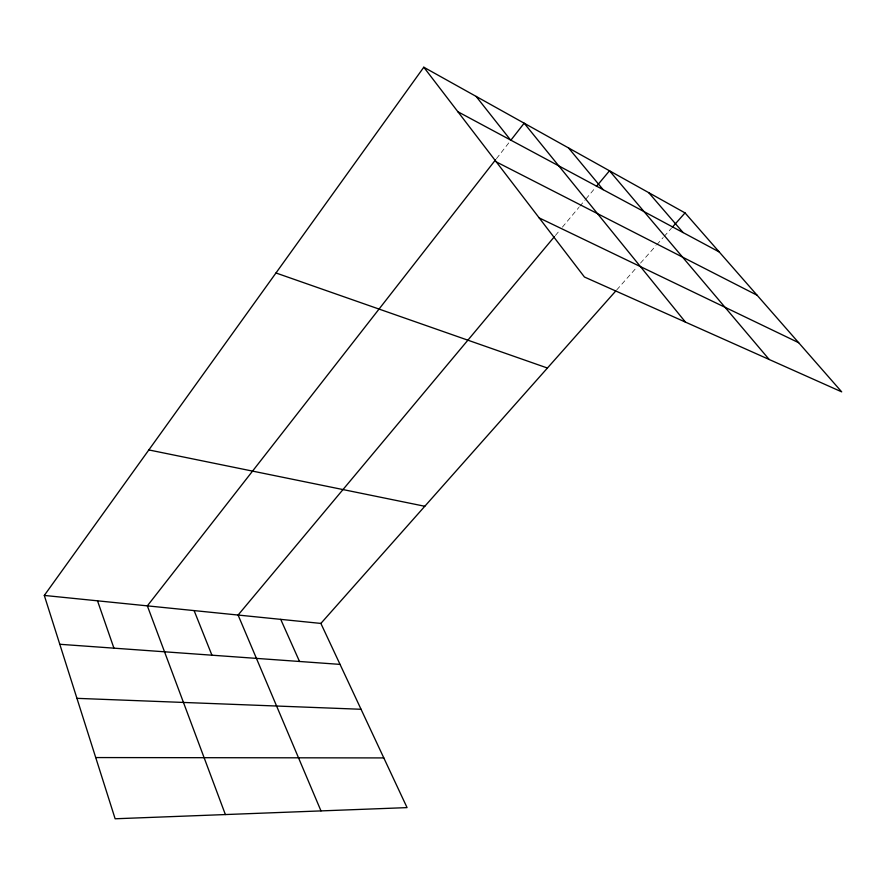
<?xml version="1.0" encoding="UTF-8"?>
<svg xmlns="http://www.w3.org/2000/svg" width="886" height="886" viewBox="0 0 886 886"><rect width="100%" height="100%" fill="white"/><g stroke="black" fill="none" stroke-linecap="round" stroke-linejoin="round"><path stroke-width="0.66" stroke-dasharray="4.43 3.32" d="M496.47 158.649L509.893 141.461M555.389 235.51L559.753 230.282M562.377 227.159L578.957 207.324M579.832 206.272L585.07 200.014M585.934 198.973L594.661 188.53M616.711 289.932L636.868 267.207M640.5 263.109L655.95 245.688M656.858 244.669L663.226 237.492M664.135 236.473L671.4 228.278"/><path stroke-width="1.33" d="M44.3 595.436L320.876 623.423L407.062 807.611L115.136 818.775L44.3 595.436L423.796 67.225L685.033 212.906L841.7 391.867L584.45 277.019L423.796 67.225M495.628 159.724L147.353 605.869L225.376 814.555M510.735 140.387L524.158 123.187L685.454 322.116M554.514 236.551L238.09 615.05L320.987 810.9M596.411 186.448L609.502 170.788L769.192 359.495M320.876 623.423L615.792 290.962M672.308 227.248L685.033 212.906M95.721 757.563L383.804 757.918M76.938 698.345L361.056 709.276M59.794 644.277L340.047 664.389M148.837 449.933L424.804 506.271M275.978 272.977L547.426 368.033M539.175 217.901L798.674 342.705M496.293 161.894L757.109 295.237M457.885 111.747L719.222 251.956M648.674 192.627L683.084 232.564M568.491 147.907L603.122 189.659M476.092 96.386L510.524 139.977M280.718 619.358L299.523 661.477M194.112 610.598L211.931 655.197M97.515 600.819L113.929 648.164"/></g></svg>
